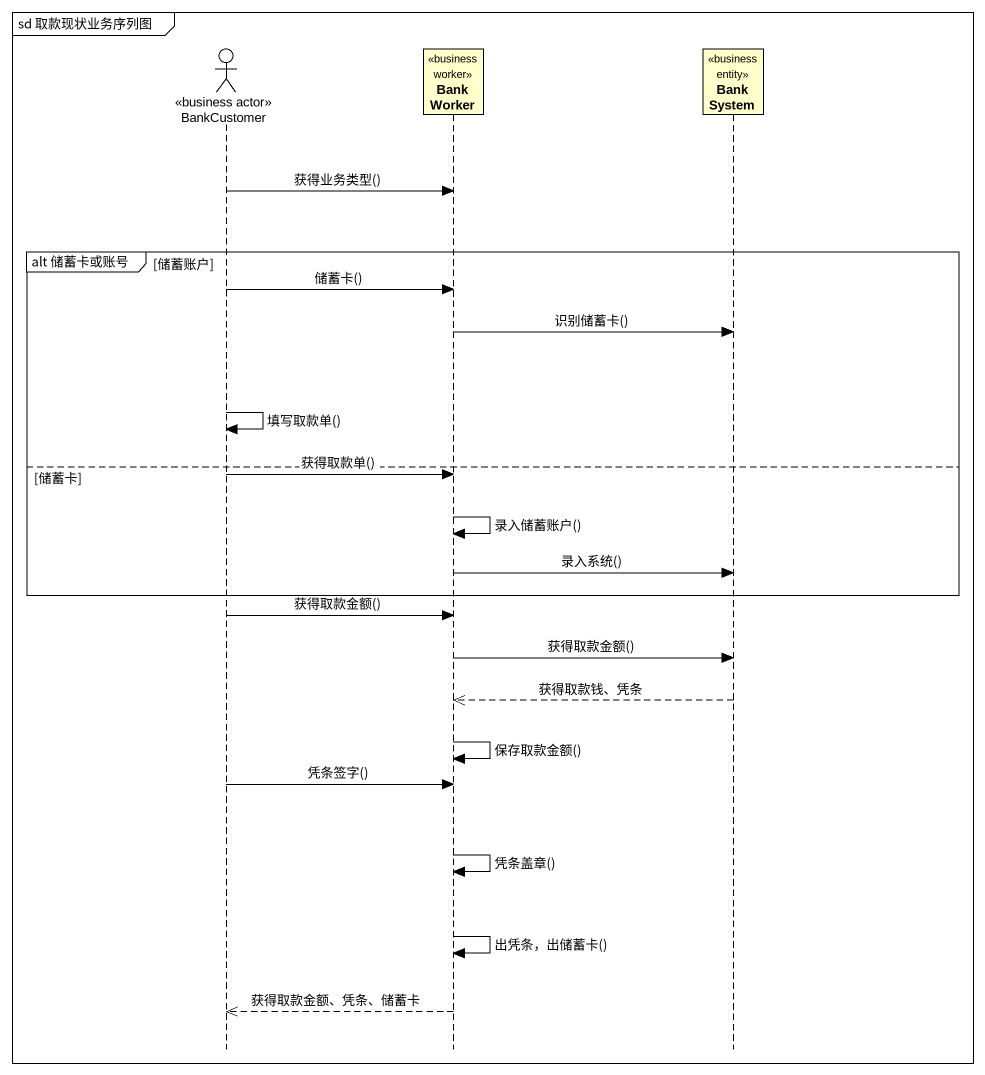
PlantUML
@startuml
mainframe sd 取款现状业务序列图
hide footbox
actor BankCustomer <<business actor>>
participant BankWorker <<business worker>>
participant BankSystem <<business entity>>

BankCustomer -> BankWorker : 获得业务类型()
group alt 储蓄卡或账号 [储蓄账户]
  BankCustomer -> BankWorker : 储蓄卡()
  BankWorker -> BankSystem : 识别储蓄卡()
  BankCustomer -> BankCustomer : 填写取款单()
else 储蓄卡
  BankCustomer -> BankWorker : 获得取款单()
  BankWorker -> BankWorker : 录入储蓄账户()
  BankWorker -> BankSystem : 录入系统()
end
BankCustomer -> BankWorker : 获得取款金额()
BankWorker -> BankSystem : 获得取款金额()
BankSystem -->> BankWorker : 获得取款钱、凭条
BankWorker -> BankWorker : 保存取款金额()
BankCustomer -> BankWorker : 凭条签字()
BankWorker -> BankWorker : 凭条盖章()
BankWorker -> BankWorker : 出凭条，出储蓄卡()
BankWorker -->> BankCustomer : 获得取款金额、凭条、储蓄卡
@enduml
